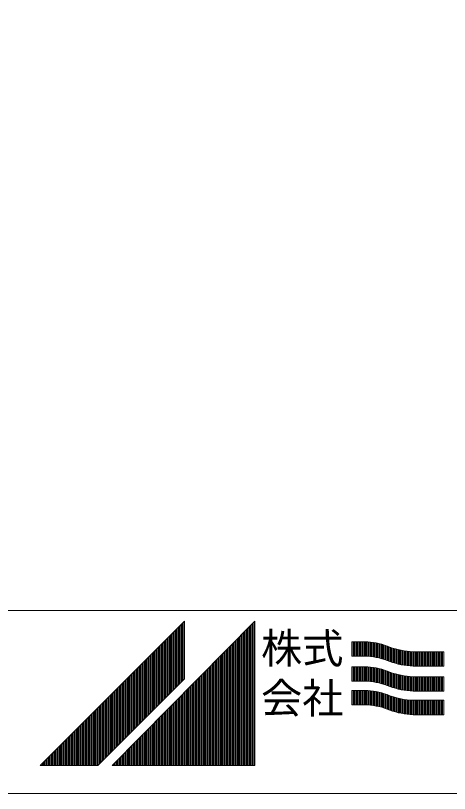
# Model space of a CAD drawing. Units: millimetres on the paper. Extents: x -200 to 198, y -140 to 139.
# Drawn here: x -87.9 to -45.8, y -139.6 to -64.1 of the extents above; entities that cross this region are included whole.
import ezdxf
from ezdxf.enums import TextEntityAlignment as Align

# ---------------------------------------------------------------- set-up
doc = ezdxf.new("R2010")
doc.units = ezdxf.units.MM
doc.layers.add('F-F', color=5, linetype='Continuous', lineweight=18)
doc.styles.add('ＭＳ ゴシック', font='')
doc.styles.get('ＭＳ ゴシック').set_extended_font_data('MS Gothic')

msp = doc.modelspace()

# ---------------------------------------------------------------- linework, layer by layer
at = {"layer": 'F-F', "color": 7}
for p, q in [((-199.688, -121.821), (197.912, -121.821)), ((-199.688, -121.831), (197.912, -121.831)), ((-0.888, -139.571), (-199.688, -139.571))]:
    msp.add_line(p, q, dxfattribs=at)
at = {"layer": 'F-F'}
for p, q in [((-71.556, -128.5), (-71.556, -122.901)), ((-71.514, -122.859), (-71.514, -128.458)), ((-64.736, -136.873), (-64.736, -122.911)), ((-64.685, -136.873), (-64.685, -122.859)), ((-72.326, -129.27), (-72.326, -123.671)), ((-72.216, -129.16), (-72.216, -123.561)), ((-72.106, -129.05), (-72.106, -123.451)), ((-71.996, -128.94), (-71.996, -123.341)), ((-71.886, -128.83), (-71.886, -123.231)), ((-71.776, -128.72), (-71.776, -123.121)), ((-71.666, -128.61), (-71.666, -123.011)), ((-65.506, -136.873), (-65.506, -123.69)), ((-65.396, -136.873), (-65.396, -123.579)), ((-65.286, -136.873), (-65.286, -123.467)), ((-65.176, -136.873), (-65.176, -123.356)), ((-65.066, -136.873), (-65.066, -123.245)), ((-64.956, -136.873), (-64.956, -123.133)), ((-64.846, -136.873), (-64.846, -123.022)), ((-73.096, -130.04), (-73.096, -124.441)), ((-72.986, -129.93), (-72.986, -124.331)), ((-72.876, -129.82), (-72.876, -124.221)), ((-72.766, -129.71), (-72.766, -124.111)), ((-72.656, -129.6), (-72.656, -124.001)), ((-72.546, -129.49), (-72.546, -123.891)), ((-72.436, -129.38), (-72.436, -123.781)), ((-66.276, -136.873), (-66.276, -124.469)), ((-66.166, -136.873), (-66.166, -124.358)), ((-66.056, -136.873), (-66.056, -124.246)), ((-65.946, -136.873), (-65.946, -124.135)), ((-65.836, -136.873), (-65.836, -124.024)), ((-65.726, -136.873), (-65.726, -123.912)), ((-65.616, -136.873), (-65.616, -123.801)), ((-73.866, -130.81), (-73.866, -125.211)), ((-73.756, -130.7), (-73.756, -125.101)), ((-73.646, -130.59), (-73.646, -124.991)), ((-73.536, -130.48), (-73.536, -124.881)), ((-73.426, -130.37), (-73.426, -124.771)), ((-73.316, -130.26), (-73.316, -124.661)), ((-73.206, -130.15), (-73.206, -124.551)), ((-67.046, -136.873), (-67.046, -125.248)), ((-66.936, -136.873), (-66.936, -125.137)), ((-66.826, -136.873), (-66.826, -125.025)), ((-66.716, -136.873), (-66.716, -124.914)), ((-66.606, -136.873), (-66.606, -124.803)), ((-66.496, -136.873), (-66.496, -124.691)), ((-66.386, -136.873), (-66.386, -124.58)), ((-55.281, -124.873), (-53.736, -124.873)), ((-55.276, -126.273), (-55.276, -124.873)), ((-55.166, -126.273), (-55.166, -124.873)), ((-55.056, -126.273), (-55.056, -124.873)), ((-54.946, -126.273), (-54.946, -124.873)), ((-54.836, -126.273), (-54.836, -124.873)), ((-54.726, -126.273), (-54.726, -124.873)), ((-54.616, -126.273), (-54.616, -124.873)), ((-54.506, -126.273), (-54.506, -124.873)), ((-54.396, -126.273), (-54.396, -124.873)), ((-54.286, -126.273), (-54.286, -124.873)), ((-54.176, -126.273), (-54.176, -124.873)), ((-54.066, -126.273), (-54.066, -124.873)), ((-53.956, -126.273), (-53.956, -124.873)), ((-53.846, -126.273), (-53.846, -124.873)), ((-53.736, -126.273), (-53.736, -124.873)), ((-53.626, -126.281), (-53.626, -124.881)), ((-53.516, -126.292), (-53.516, -124.891)), ((-53.406, -126.304), (-53.406, -124.904)), ((-53.296, -126.318), (-53.296, -124.917)), ((-53.186, -126.333), (-53.186, -124.933)), ((-53.076, -126.351), (-53.076, -124.951)), ((-52.966, -126.371), (-52.966, -124.97)), ((-52.856, -126.392), (-52.856, -124.992)), ((-52.746, -126.416), (-52.746, -125.015)), ((-52.636, -126.441), (-52.636, -125.041)), ((-52.526, -126.468), (-52.526, -125.068)), ((-52.416, -126.498), (-52.416, -125.098)), ((-52.306, -126.529), (-52.306, -125.129)), ((-52.196, -126.563), (-52.196, -125.163)), ((-52.086, -126.598), (-52.086, -125.198)), ((-51.976, -126.636), (-51.976, -125.236)), ((-74.636, -131.58), (-74.636, -125.981)), ((-74.526, -131.47), (-74.526, -125.871)), ((-74.416, -131.36), (-74.416, -125.761)), ((-74.306, -131.25), (-74.306, -125.651)), ((-74.196, -131.14), (-74.196, -125.541)), ((-74.086, -131.03), (-74.086, -125.431)), ((-73.976, -130.92), (-73.976, -125.321)), ((-67.706, -136.873), (-67.706, -125.915)), ((-67.596, -136.873), (-67.596, -125.804)), ((-67.486, -136.873), (-67.486, -125.693)), ((-67.376, -136.873), (-67.376, -125.582)), ((-67.266, -136.873), (-67.266, -125.47)), ((-67.156, -136.873), (-67.156, -125.359)), ((-51.866, -126.676), (-51.866, -125.276)), ((-51.756, -126.718), (-51.756, -125.318)), ((-51.646, -126.763), (-51.646, -125.362)), ((-51.536, -126.804), (-51.536, -125.404)), ((-51.426, -126.842), (-51.426, -125.442)), ((-51.316, -126.877), (-51.316, -125.477)), ((-51.206, -126.911), (-51.206, -125.511)), ((-51.096, -126.943), (-51.096, -125.543)), ((-50.986, -126.973), (-50.986, -125.573)), ((-50.876, -127.002), (-50.876, -125.602)), ((-50.766, -127.029), (-50.766, -125.629)), ((-50.656, -127.054), (-50.656, -125.654)), ((-50.546, -127.078), (-50.546, -125.677)), ((-50.436, -127.099), (-50.436, -125.699)), ((-50.326, -127.12), (-50.326, -125.719)), ((-50.216, -127.138), (-50.216, -125.738)), ((-50.106, -127.155), (-50.106, -125.755)), ((-49.996, -127.17), (-49.996, -125.77)), ((-49.886, -127.184), (-49.886, -125.784)), ((-49.776, -127.196), (-49.776, -125.796)), ((-49.666, -127.207), (-49.666, -125.806)), ((-49.556, -127.216), (-49.556, -125.815)), ((-49.446, -127.223), (-49.446, -125.823)), ((-49.345, -125.828), (-46.357, -125.828)), ((-49.336, -127.228), (-49.336, -125.828)), ((-49.226, -127.228), (-49.226, -125.828)), ((-49.116, -127.228), (-49.116, -125.828)), ((-49.006, -127.228), (-49.006, -125.828)), ((-48.896, -127.228), (-48.896, -125.828)), ((-48.786, -127.228), (-48.786, -125.828)), ((-48.676, -127.228), (-48.676, -125.828)), ((-48.566, -127.228), (-48.566, -125.828)), ((-48.456, -127.228), (-48.456, -125.828)), ((-48.346, -127.228), (-48.346, -125.828)), ((-48.236, -127.228), (-48.236, -125.828)), ((-48.126, -127.228), (-48.126, -125.828)), ((-48.016, -127.228), (-48.016, -125.828)), ((-47.906, -127.228), (-47.906, -125.828)), ((-47.796, -127.228), (-47.796, -125.828)), ((-47.686, -127.228), (-47.686, -125.828)), ((-47.576, -127.228), (-47.576, -125.828)), ((-47.466, -127.228), (-47.466, -125.828)), ((-47.356, -127.228), (-47.356, -125.828)), ((-47.246, -127.228), (-47.246, -125.828)), ((-47.136, -127.228), (-47.136, -125.828)), ((-47.026, -127.228), (-47.026, -125.828)), ((-46.916, -127.228), (-46.916, -125.828)), ((-46.806, -127.228), (-46.806, -125.828)), ((-46.696, -127.228), (-46.696, -125.828)), ((-46.586, -127.228), (-46.586, -125.828)), ((-46.476, -127.228), (-46.476, -125.828)), ((-46.366, -127.228), (-46.366, -125.828)), ((-46.357, -125.828), (-46.357, -127.228)), ((-75.406, -132.35), (-75.406, -126.751)), ((-75.296, -132.24), (-75.296, -126.641)), ((-75.186, -132.13), (-75.186, -126.531)), ((-75.076, -132.02), (-75.076, -126.421)), ((-74.966, -131.91), (-74.966, -126.311)), ((-74.856, -131.8), (-74.856, -126.201)), ((-74.746, -131.69), (-74.746, -126.091)), ((-68.476, -136.873), (-68.476, -126.694)), ((-68.366, -136.873), (-68.366, -126.583)), ((-68.256, -136.873), (-68.256, -126.472)), ((-68.146, -136.873), (-68.146, -126.361)), ((-68.036, -136.873), (-68.036, -126.249)), ((-67.926, -136.873), (-67.926, -126.138)), ((-67.816, -136.873), (-67.816, -126.027)), ((-76.176, -133.12), (-76.176, -127.521)), ((-76.066, -133.01), (-76.066, -127.411)), ((-75.956, -132.9), (-75.956, -127.301)), ((-75.846, -132.79), (-75.846, -127.191)), ((-75.736, -132.68), (-75.736, -127.081)), ((-75.626, -132.57), (-75.626, -126.971)), ((-75.516, -132.46), (-75.516, -126.861)), ((-69.246, -136.873), (-69.246, -127.473)), ((-69.136, -136.873), (-69.136, -127.362)), ((-69.026, -136.873), (-69.026, -127.251)), ((-68.916, -136.873), (-68.916, -127.14)), ((-68.806, -136.873), (-68.806, -127.028)), ((-68.696, -136.873), (-68.696, -126.917)), ((-68.586, -136.873), (-68.586, -126.806)), ((-55.281, -127.299), (-53.736, -127.299)), ((-55.276, -128.699), (-55.276, -127.299)), ((-55.166, -128.699), (-55.166, -127.299)), ((-55.056, -128.699), (-55.056, -127.299)), ((-54.946, -128.699), (-54.946, -127.299)), ((-54.836, -128.699), (-54.836, -127.299)), ((-54.726, -128.699), (-54.726, -127.299)), ((-54.616, -128.699), (-54.616, -127.299)), ((-54.506, -128.699), (-54.506, -127.299)), ((-54.396, -128.699), (-54.396, -127.299)), ((-54.286, -128.699), (-54.286, -127.299)), ((-54.176, -128.699), (-54.176, -127.299)), ((-54.066, -128.699), (-54.066, -127.299)), ((-53.956, -128.699), (-53.956, -127.299)), ((-53.846, -128.699), (-53.846, -127.299)), ((-53.736, -128.699), (-53.736, -127.299)), ((-53.626, -128.708), (-53.626, -127.307)), ((-53.516, -128.718), (-53.516, -127.318)), ((-53.406, -128.73), (-53.406, -127.33)), ((-53.296, -128.744), (-53.296, -127.344)), ((-53.186, -128.76), (-53.186, -127.359)), ((-53.076, -128.777), (-53.076, -127.377)), ((-52.966, -128.797), (-52.966, -127.397)), ((-52.856, -128.818), (-52.856, -127.418)), ((-52.746, -128.842), (-52.746, -127.442)), ((-52.636, -128.867), (-52.636, -127.467)), ((-52.526, -128.895), (-52.526, -127.494)), ((-52.416, -128.924), (-52.416, -127.524)), ((-49.345, -127.228), (-46.357, -127.228)), ((-76.836, -133.78), (-76.836, -128.181)), ((-76.726, -133.67), (-76.726, -128.071)), ((-76.616, -133.56), (-76.616, -127.961)), ((-76.506, -133.45), (-76.506, -127.851)), ((-76.396, -133.34), (-76.396, -127.741)), ((-76.286, -133.23), (-76.286, -127.631)), ((-70.016, -136.873), (-70.016, -128.252)), ((-69.906, -136.873), (-69.906, -128.141)), ((-69.796, -136.873), (-69.796, -128.03)), ((-69.686, -136.873), (-69.686, -127.918)), ((-69.576, -136.873), (-69.576, -127.807)), ((-69.466, -136.873), (-69.466, -127.696)), ((-69.356, -136.873), (-69.356, -127.585)), ((-52.306, -128.955), (-52.306, -127.555)), ((-52.196, -128.989), (-52.196, -127.589)), ((-52.086, -129.024), (-52.086, -127.624)), ((-51.976, -129.062), (-51.976, -127.662)), ((-51.866, -129.102), (-51.866, -127.702)), ((-51.756, -129.144), (-51.756, -127.744)), ((-51.646, -129.189), (-51.646, -127.788)), ((-51.536, -129.23), (-51.536, -127.83)), ((-51.426, -129.268), (-51.426, -127.868)), ((-51.316, -129.303), (-51.316, -127.903)), ((-51.206, -129.337), (-51.206, -127.937)), ((-51.096, -129.369), (-51.096, -127.969)), ((-50.986, -129.4), (-50.986, -127.999)), ((-50.876, -129.428), (-50.876, -128.028)), ((-50.766, -129.455), (-50.766, -128.055)), ((-50.656, -129.48), (-50.656, -128.08)), ((-50.546, -129.504), (-50.546, -128.103)), ((-50.436, -129.525), (-50.436, -128.125)), ((-50.326, -129.546), (-50.326, -128.145)), ((-50.216, -129.564), (-50.216, -128.164)), ((-50.106, -129.581), (-50.106, -128.181)), ((-49.996, -129.596), (-49.996, -128.196)), ((-49.886, -129.61), (-49.886, -128.21)), ((-49.776, -129.622), (-49.776, -128.222)), ((-49.666, -129.633), (-49.666, -128.233)), ((-49.556, -129.642), (-49.556, -128.242)), ((-49.446, -129.649), (-49.446, -128.249)), ((-49.345, -128.254), (-46.357, -128.254)), ((-49.336, -129.655), (-49.336, -128.254)), ((-49.226, -129.655), (-49.226, -128.254)), ((-49.116, -129.655), (-49.116, -128.254)), ((-49.006, -129.655), (-49.006, -128.254)), ((-48.896, -129.655), (-48.896, -128.254)), ((-48.786, -129.655), (-48.786, -128.254)), ((-48.676, -129.655), (-48.676, -128.254)), ((-48.566, -129.655), (-48.566, -128.254)), ((-48.456, -129.655), (-48.456, -128.254)), ((-48.346, -129.655), (-48.346, -128.254)), ((-48.236, -129.655), (-48.236, -128.254)), ((-48.126, -129.655), (-48.126, -128.254)), ((-48.016, -129.655), (-48.016, -128.254)), ((-47.906, -129.655), (-47.906, -128.254)), ((-47.796, -129.655), (-47.796, -128.254)), ((-47.686, -129.655), (-47.686, -128.254)), ((-47.576, -129.655), (-47.576, -128.254)), ((-47.466, -129.655), (-47.466, -128.254)), ((-47.356, -129.655), (-47.356, -128.254)), ((-47.246, -129.655), (-47.246, -128.254)), ((-47.136, -129.655), (-47.136, -128.254)), ((-47.026, -129.655), (-47.026, -128.254)), ((-46.916, -129.655), (-46.916, -128.254)), ((-46.806, -129.655), (-46.806, -128.254)), ((-46.696, -129.655), (-46.696, -128.254)), ((-46.586, -129.655), (-46.586, -128.254)), ((-46.476, -129.655), (-46.476, -128.254)), ((-46.366, -129.655), (-46.366, -128.254)), ((-46.357, -128.254), (-46.357, -129.655)), ((-79.929, -136.873), (-71.514, -128.458)), ((-77.606, -134.55), (-77.606, -128.951)), ((-77.496, -134.44), (-77.496, -128.841)), ((-77.386, -134.33), (-77.386, -128.731)), ((-77.276, -134.22), (-77.276, -128.621)), ((-77.166, -134.11), (-77.166, -128.511)), ((-77.056, -134), (-77.056, -128.401)), ((-76.946, -133.89), (-76.946, -128.291)), ((-70.786, -136.873), (-70.786, -129.031)), ((-70.676, -136.873), (-70.676, -128.92)), ((-70.566, -136.873), (-70.566, -128.809)), ((-70.456, -136.873), (-70.456, -128.697)), ((-70.346, -136.873), (-70.346, -128.586)), ((-70.236, -136.873), (-70.236, -128.475)), ((-70.126, -136.873), (-70.126, -128.364)), ((-78.376, -135.32), (-78.376, -129.721)), ((-78.266, -135.21), (-78.266, -129.611)), ((-78.156, -135.1), (-78.156, -129.501)), ((-78.046, -134.99), (-78.046, -129.391)), ((-77.936, -134.88), (-77.936, -129.281)), ((-77.826, -134.77), (-77.826, -129.171)), ((-77.716, -134.66), (-77.716, -129.061)), ((-71.446, -136.873), (-71.446, -129.699)), ((-71.336, -136.873), (-71.336, -129.588)), ((-71.226, -136.873), (-71.226, -129.476)), ((-71.116, -136.873), (-71.116, -129.365)), ((-71.006, -136.873), (-71.006, -129.254)), ((-70.896, -136.873), (-70.896, -129.143)), ((-55.281, -129.591), (-53.736, -129.591)), ((-55.276, -130.991), (-55.276, -129.591)), ((-55.166, -130.991), (-55.166, -129.591)), ((-55.056, -130.991), (-55.056, -129.591)), ((-54.946, -130.991), (-54.946, -129.591)), ((-54.836, -130.991), (-54.836, -129.591)), ((-54.726, -130.991), (-54.726, -129.591)), ((-54.616, -130.991), (-54.616, -129.591)), ((-54.506, -130.991), (-54.506, -129.591)), ((-54.396, -130.991), (-54.396, -129.591)), ((-54.286, -130.991), (-54.286, -129.591)), ((-54.176, -130.991), (-54.176, -129.591)), ((-54.066, -130.991), (-54.066, -129.591)), ((-53.956, -130.991), (-53.956, -129.591)), ((-53.846, -130.991), (-53.846, -129.591)), ((-53.736, -130.991), (-53.736, -129.591)), ((-53.626, -131), (-53.626, -129.6)), ((-53.516, -131.01), (-53.516, -129.61)), ((-53.406, -131.022), (-53.406, -129.622)), ((-53.296, -131.036), (-53.296, -129.636)), ((-53.186, -131.052), (-53.186, -129.651)), ((-53.076, -131.069), (-53.076, -129.669)), ((-52.966, -131.089), (-52.966, -129.689)), ((-52.856, -131.11), (-52.856, -129.71)), ((-52.746, -131.134), (-52.746, -129.734)), ((-52.636, -131.159), (-52.636, -129.759)), ((-52.526, -131.187), (-52.526, -129.786)), ((-49.345, -129.655), (-46.357, -129.655)), ((-79.146, -136.09), (-79.146, -130.491)), ((-79.036, -135.98), (-79.036, -130.381)), ((-78.926, -135.87), (-78.926, -130.271)), ((-78.816, -135.76), (-78.816, -130.161)), ((-78.706, -135.65), (-78.706, -130.051)), ((-78.596, -135.54), (-78.596, -129.941)), ((-78.486, -135.43), (-78.486, -129.831)), ((-72.216, -136.873), (-72.216, -130.478)), ((-72.106, -136.873), (-72.106, -130.367)), ((-71.996, -136.873), (-71.996, -130.255)), ((-71.886, -136.873), (-71.886, -130.144)), ((-71.776, -136.873), (-71.776, -130.033)), ((-71.666, -136.873), (-71.666, -129.922)), ((-71.556, -136.873), (-71.556, -129.81)), ((-52.416, -131.216), (-52.416, -129.816)), ((-52.306, -131.248), (-52.306, -129.847)), ((-52.196, -131.281), (-52.196, -129.881)), ((-52.086, -131.317), (-52.086, -129.916)), ((-51.976, -131.354), (-51.976, -129.954)), ((-51.866, -131.394), (-51.866, -129.994)), ((-51.756, -131.436), (-51.756, -130.036)), ((-51.646, -131.481), (-51.646, -130.081)), ((-51.536, -131.523), (-51.536, -130.122)), ((-51.426, -131.56), (-51.426, -130.16)), ((-51.316, -131.596), (-51.316, -130.195)), ((-51.206, -131.629), (-51.206, -130.229)), ((-51.096, -131.661), (-51.096, -130.261)), ((-50.986, -131.692), (-50.986, -130.292)), ((-50.876, -131.72), (-50.876, -130.32)), ((-50.766, -131.747), (-50.766, -130.347)), ((-50.656, -131.772), (-50.656, -130.372)), ((-50.546, -131.796), (-50.546, -130.396)), ((-50.436, -131.818), (-50.436, -130.417)), ((-50.326, -131.838), (-50.326, -130.438)), ((-50.216, -131.856), (-50.216, -130.456)), ((-50.106, -131.873), (-50.106, -130.473)), ((-49.996, -131.889), (-49.996, -130.488)), ((-49.886, -131.902), (-49.886, -130.502)), ((-49.776, -131.914), (-49.776, -130.514)), ((-49.666, -131.925), (-49.666, -130.525)), ((-49.556, -131.934), (-49.556, -130.534)), ((-49.446, -131.941), (-49.446, -130.541)), ((-49.345, -130.547), (-46.357, -130.547)), ((-49.336, -131.947), (-49.336, -130.547)), ((-49.226, -131.947), (-49.226, -130.547)), ((-49.116, -131.947), (-49.116, -130.547)), ((-49.006, -131.947), (-49.006, -130.547)), ((-48.896, -131.947), (-48.896, -130.547)), ((-48.786, -131.947), (-48.786, -130.547)), ((-48.676, -131.947), (-48.676, -130.547)), ((-48.566, -131.947), (-48.566, -130.547)), ((-48.456, -131.947), (-48.456, -130.547)), ((-48.346, -131.947), (-48.346, -130.547)), ((-48.236, -131.947), (-48.236, -130.547)), ((-48.126, -131.947), (-48.126, -130.547)), ((-48.016, -131.947), (-48.016, -130.547)), ((-47.906, -131.947), (-47.906, -130.547)), ((-47.796, -131.947), (-47.796, -130.547)), ((-47.686, -131.947), (-47.686, -130.547)), ((-47.576, -131.947), (-47.576, -130.547)), ((-47.466, -131.947), (-47.466, -130.547)), ((-47.356, -131.947), (-47.356, -130.547)), ((-47.246, -131.947), (-47.246, -130.547)), ((-47.136, -131.947), (-47.136, -130.547)), ((-47.026, -131.947), (-47.026, -130.547)), ((-46.916, -131.947), (-46.916, -130.547)), ((-46.806, -131.947), (-46.806, -130.547)), ((-46.696, -131.947), (-46.696, -130.547)), ((-46.586, -131.947), (-46.586, -130.547)), ((-46.476, -131.947), (-46.476, -130.547)), ((-46.366, -131.947), (-46.366, -130.547)), ((-46.357, -130.547), (-46.357, -131.947)), ((-79.916, -136.86), (-79.916, -131.261)), ((-79.806, -136.75), (-79.806, -131.151)), ((-79.696, -136.64), (-79.696, -131.041)), ((-79.586, -136.53), (-79.586, -130.931)), ((-79.476, -136.42), (-79.476, -130.821)), ((-79.366, -136.31), (-79.366, -130.711)), ((-79.256, -136.2), (-79.256, -130.601)), ((-72.986, -136.873), (-72.986, -131.257)), ((-72.876, -136.873), (-72.876, -131.146)), ((-72.766, -136.873), (-72.766, -131.034)), ((-72.656, -136.873), (-72.656, -130.923)), ((-72.546, -136.873), (-72.546, -130.812)), ((-72.436, -136.873), (-72.436, -130.7)), ((-72.326, -136.873), (-72.326, -130.589)), ((-80.686, -136.873), (-80.686, -132.031)), ((-80.576, -136.873), (-80.576, -131.921)), ((-80.466, -136.873), (-80.466, -131.811)), ((-80.356, -136.873), (-80.356, -131.701)), ((-80.246, -136.873), (-80.246, -131.591)), ((-80.136, -136.873), (-80.136, -131.481)), ((-80.026, -136.873), (-80.026, -131.371)), ((-73.756, -136.873), (-73.756, -132.036)), ((-73.646, -136.873), (-73.646, -131.925)), ((-73.536, -136.873), (-73.536, -131.813)), ((-73.426, -136.873), (-73.426, -131.702)), ((-73.316, -136.873), (-73.316, -131.591)), ((-73.206, -136.873), (-73.206, -131.479)), ((-73.096, -136.873), (-73.096, -131.368)), ((-49.345, -131.947), (-46.357, -131.947)), ((-81.456, -136.873), (-81.456, -132.801)), ((-81.346, -136.873), (-81.346, -132.691)), ((-81.236, -136.873), (-81.236, -132.581)), ((-81.126, -136.873), (-81.126, -132.471)), ((-81.016, -136.873), (-81.016, -132.361)), ((-80.906, -136.873), (-80.906, -132.251)), ((-80.796, -136.873), (-80.796, -132.141)), ((-74.416, -136.873), (-74.416, -132.703)), ((-74.306, -136.873), (-74.306, -132.592)), ((-74.196, -136.873), (-74.196, -132.481)), ((-74.086, -136.873), (-74.086, -132.37)), ((-73.976, -136.873), (-73.976, -132.258)), ((-73.866, -136.873), (-73.866, -132.147)), ((-82.116, -136.873), (-82.116, -133.461)), ((-82.006, -136.873), (-82.006, -133.351)), ((-81.896, -136.873), (-81.896, -133.241)), ((-81.786, -136.873), (-81.786, -133.131)), ((-81.676, -136.873), (-81.676, -133.021)), ((-81.566, -136.873), (-81.566, -132.911)), ((-75.186, -136.873), (-75.186, -133.482)), ((-75.076, -136.873), (-75.076, -133.371)), ((-74.966, -136.873), (-74.966, -133.26)), ((-74.856, -136.873), (-74.856, -133.149)), ((-74.746, -136.873), (-74.746, -133.037)), ((-74.636, -136.873), (-74.636, -132.926)), ((-74.526, -136.873), (-74.526, -132.815)), ((-82.886, -136.873), (-82.886, -134.231)), ((-82.776, -136.873), (-82.776, -134.121)), ((-82.666, -136.873), (-82.666, -134.011)), ((-82.556, -136.873), (-82.556, -133.901)), ((-82.446, -136.873), (-82.446, -133.791)), ((-82.336, -136.873), (-82.336, -133.681)), ((-82.226, -136.873), (-82.226, -133.571)), ((-75.956, -136.873), (-75.956, -134.261)), ((-75.846, -136.873), (-75.846, -134.15)), ((-75.736, -136.873), (-75.736, -134.039)), ((-75.626, -136.873), (-75.626, -133.928)), ((-75.516, -136.873), (-75.516, -133.816)), ((-75.406, -136.873), (-75.406, -133.705)), ((-75.296, -136.873), (-75.296, -133.594)), ((-83.656, -136.873), (-83.656, -135.001)), ((-83.546, -136.873), (-83.546, -134.891)), ((-83.436, -136.873), (-83.436, -134.781)), ((-83.326, -136.873), (-83.326, -134.671)), ((-83.216, -136.873), (-83.216, -134.561)), ((-83.106, -136.873), (-83.106, -134.451)), ((-82.996, -136.873), (-82.996, -134.341)), ((-76.726, -136.873), (-76.726, -135.04)), ((-76.616, -136.873), (-76.616, -134.929)), ((-76.506, -136.873), (-76.506, -134.818)), ((-76.396, -136.873), (-76.396, -134.707)), ((-76.286, -136.873), (-76.286, -134.595)), ((-76.176, -136.873), (-76.176, -134.484)), ((-76.066, -136.873), (-76.066, -134.373)), ((-84.426, -136.873), (-84.426, -135.771)), ((-84.316, -136.873), (-84.316, -135.661)), ((-84.206, -136.873), (-84.206, -135.551)), ((-84.096, -136.873), (-84.096, -135.441)), ((-83.986, -136.873), (-83.986, -135.331)), ((-83.876, -136.873), (-83.876, -135.221)), ((-83.766, -136.873), (-83.766, -135.111)), ((-77.496, -136.873), (-77.496, -135.819)), ((-77.386, -136.873), (-77.386, -135.708)), ((-77.276, -136.873), (-77.276, -135.597)), ((-77.166, -136.873), (-77.166, -135.485)), ((-77.056, -136.873), (-77.056, -135.374)), ((-76.946, -136.873), (-76.946, -135.263)), ((-76.836, -136.873), (-76.836, -135.152)), ((-85.196, -136.873), (-85.196, -136.541)), ((-85.086, -136.873), (-85.086, -136.431)), ((-84.976, -136.873), (-84.976, -136.321)), ((-84.866, -136.873), (-84.866, -136.211)), ((-84.756, -136.873), (-84.756, -136.101)), ((-84.646, -136.873), (-84.646, -135.991)), ((-84.536, -136.873), (-84.536, -135.881)), ((-78.156, -136.873), (-78.156, -136.487)), ((-78.046, -136.873), (-78.046, -136.376)), ((-77.936, -136.873), (-77.936, -136.264)), ((-77.826, -136.873), (-77.826, -136.153)), ((-77.716, -136.873), (-77.716, -136.042)), ((-77.606, -136.873), (-77.606, -135.931)), ((-85.526, -136.873), (-85.526, -136.871)), ((-85.416, -136.873), (-85.416, -136.761)), ((-85.306, -136.873), (-85.306, -136.651)), ((-78.486, -136.873), (-78.486, -136.821)), ((-78.376, -136.873), (-78.376, -136.71)), ((-78.266, -136.873), (-78.266, -136.598))]:
    msp.add_line(p, q, dxfattribs=at)
at = {"layer": 'F-F', "color": 7}
msp.add_lwpolyline([(197.912, 139.449), (197.912, -139.581), (-199.688, -139.581)], dxfattribs=at)
at = {"layer": 'F-F'}
for points in [[(-71.514, -122.859), (-85.528, -136.873), (-79.929, -136.873)], [(-64.685, -122.859), (-78.538, -136.873), (-64.685, -136.873)], [(-55.281, -124.873), (-55.281, -126.273), (-53.736, -126.273)], [(-55.281, -127.299), (-55.281, -128.699), (-53.736, -128.699)], [(-55.281, -129.591), (-55.281, -130.991), (-53.736, -130.991)]]:
    msp.add_lwpolyline(points, dxfattribs=at)
for centre, radius, start, end in [((-54.184, -131.49), 6.632, 67.08736, 86.12764), ((-48.98, -118.07), 7.767, 250.274, 267.30474), ((-54.184, -132.89), 6.632, 67.08736, 86.12764), ((-54.184, -133.916), 6.632, 67.08736, 86.12764), ((-48.98, -119.47), 7.767, 250.274, 267.30474), ((-48.98, -120.496), 7.767, 250.274, 267.30474), ((-54.184, -135.317), 6.632, 67.08736, 86.12764), ((-54.184, -136.208), 6.632, 67.08736, 86.12764), ((-48.98, -121.896), 7.767, 250.274, 267.30474), ((-48.98, -122.788), 7.767, 250.274, 267.30474), ((-54.184, -137.609), 6.632, 67.08736, 86.12764), ((-48.98, -124.189), 7.767, 250.274, 267.30474)]:
    msp.add_arc(centre, radius, start, end, dxfattribs=at)

# ---------------------------------------------------------------- texts
at = {"layer": 'F-F', "style": 'ＭＳ ゴシック'}
for s, p in [('株式', (-64.095, -127.851)), ('会社', (-64.095, -132.69))]:
    msp.add_text(s, height=2.933, dxfattribs=at).set_placement(p, align=Align.BOTTOM_LEFT)

doc.saveas('drawing.dxf')
